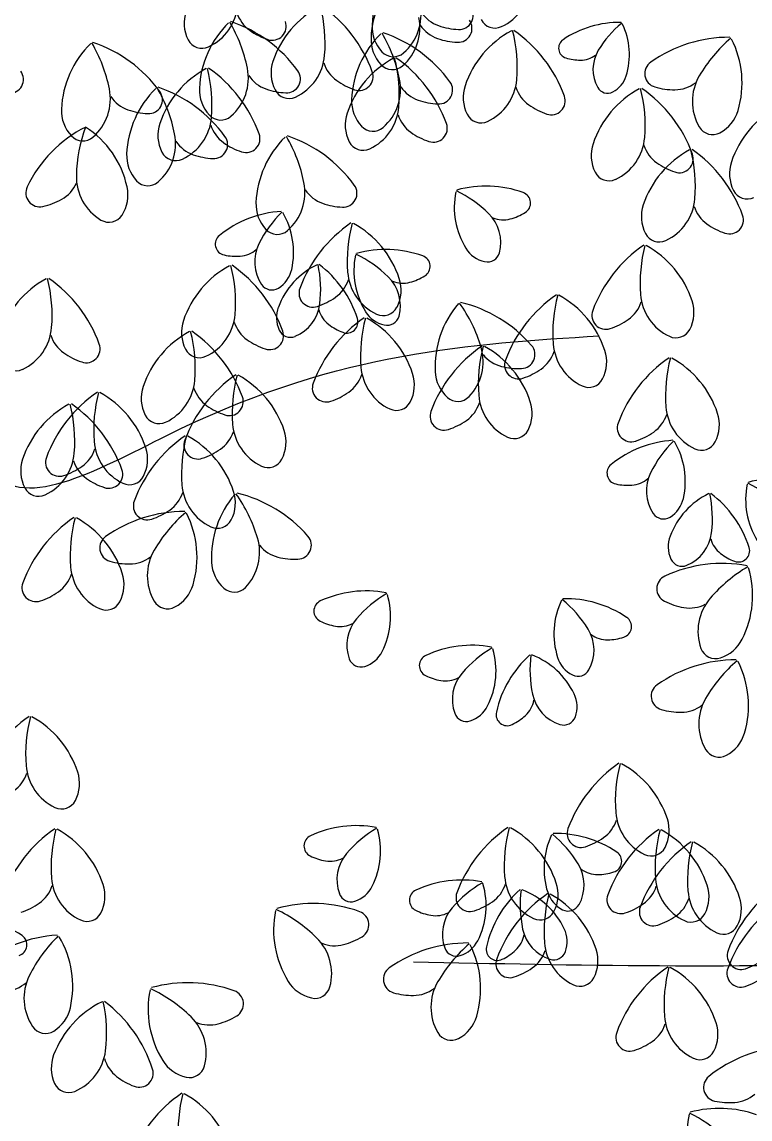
# Model space of a CAD drawing. Header units: millimetres. Extents: x 87938 to 265635, y 330093 to 434310.
# Drawn here: x 135835 to 136459, y 386472 to 387412 of the extents above; entities that cross this region are included whole.
import ezdxf

# ---------------------------------------------------------------- set-up
doc = ezdxf.new("R2010")
doc.units = ezdxf.units.MM

# ---------------------------------------------------------------- blocks, each defined once
blk = doc.blocks.new('A$C375B4AEE')
for centre, radius, start, end in [((7747.55, 5882.33), 83.66, 134.42454, 177.57232), ((7746.67, 5871.32), 83.66, 134.4245, 177.57227), ((7756.57, 5923.75), 43.37, 294.90199, 355.28059), ((7534.82, 5887.53), 31.77, 161.49233, 206.90784), ((7505.72, 5906.43), 43.37, 294.90201, 355.28059), ((7576.41, 5905.33), 29.57, 197.70351, 234.54308), ((7658.45, 5828.04), 83.66, 118.34458, 161.49233), ((7496.97, 5870.28), 126.82, 355.28049, 14.4133), ((7553.98, 5805.77), 117.21, 19.92497, 55.2007), ((7662.51, 5894.63), 43.37, 310.98192, 11.36044), ((7730.73, 5913.15), 29.57, 213.78339, 250.62307), ((7738.51, 5893.89), 11.93, 267.07549, 36.0051), ((7599.75, 5828.06), 83.66, 134.42454, 177.57232), ((7432.89, 5823.92), 126.82, 11.36042, 30.49322), ((7505.54, 5777.73), 117.21, 36.00493, 71.28068), ((7578.54, 5884.67), 11.93, 250.99547, 19.92527), ((7695.71, 5884.52), 31.77, 177.57225, 222.98777), ((7661.63, 5883.62), 43.37, 310.98194, 11.36054), ((7729.85, 5902.14), 29.57, 213.78352, 250.62302), ((7740.46, 5940.79), 58.87, 250.6231, 267.51029), ((7737.63, 5882.88), 11.93, 267.07531, 36.0051), ((7769.22, 5896.5), 13.32, 206.90802, 294.90201), ((7875.62, 5802.53), 85.47, 88.9788, 124.25452), ((7936.85, 5816.34), 92.47, 129.76623, 148.89903), ((7823.35, 5860.28), 61, 342.68714, 25.8349), ((7593.41, 5929.2), 58.87, 234.54309, 251.43035), ((7730.07, 5818.48), 83.66, 134.42454, 177.57232), ((7563.21, 5814.35), 126.82, 11.36042, 30.49322), ((7635.85, 5768.15), 117.21, 36.00493, 71.28068), ((7822.95, 5807.18), 83.66, 118.34458, 161.49233), ((7661.47, 5849.42), 126.82, 355.28049, 14.4133), ((7718.48, 5784.91), 117.21, 19.92496, 55.20071), ((7481.62, 5810.21), 83.66, 134.42454, 177.57232), ((7314.76, 5806.07), 126.82, 11.36043, 30.49322), ((7387.41, 5759.88), 117.21, 36.00493, 71.28068), ((7518.37, 5879.18), 13.32, 206.908, 294.90209), ((7694.83, 5873.52), 31.77, 177.5724, 222.98775), ((7739.58, 5929.78), 58.87, 250.6231, 267.51029), ((7832.41, 5865.98), 8.7, 124.25454, 253.18403), ((7970.02, 5758.08), 117.21, 89.87295, 125.14869), ((8053.69, 5778.34), 126.82, 130.66042, 149.79318), ((7897.12, 5836.15), 83.66, 343.58133, 26.72907), ((7580.14, 5863.41), 43.37, 294.90201, 355.28059), ((7721.98, 5783.68), 83.66, 118.34458, 161.49233), ((7682.21, 5871.94), 13.32, 222.9877, 310.982), ((7560.5, 5825.92), 126.82, 355.28049, 14.4133), ((7617.51, 5761.41), 117.21, 19.92496, 55.20071), ((7842.62, 5898.66), 42.93, 252.74913, 269.63633), ((7842.48, 5877.29), 21.56, 269.63645, 306.476), ((7884.75, 5847.77), 31.62, 148.89905, 209.27747), ((7561.59, 5774.81), 83.66, 118.34458, 161.49233), ((7400.11, 5817.05), 126.82, 355.28049, 14.41331), ((7457.12, 5752.54), 117.21, 19.92497, 55.2007), ((7514.71, 5840.36), 43.37, 310.98192, 11.36044), ((7609.24, 5844.51), 31.77, 161.49233, 206.90783), ((7650.83, 5862.31), 29.57, 197.70351, 234.54308), ((7681.33, 5860.94), 13.32, 222.98789, 310.98187), ((7909.41, 5844.17), 11.93, 125.14876, 254.07811), ((7353.54, 5839.13), 11.93, 267.07529, 36.0051), ((7582.94, 5858.88), 29.57, 213.78339, 250.62307), ((7590.71, 5839.62), 11.93, 267.07549, 36.0051), ((7667.83, 5886.18), 58.87, 234.54309, 251.43035), ((7652.96, 5841.65), 11.93, 250.99547, 19.92527), ((7645.03, 5830.78), 43.37, 310.98192, 11.36044), ((7744.64, 5842.55), 43.37, 294.90199, 355.28059), ((7859.48, 5849.02), 23.17, 297.27174, 342.68716), ((7981.57, 5820.32), 43.37, 149.79323, 210.17164), ((7396.58, 5822.51), 43.37, 310.98196, 11.36043), ((7537.45, 5771.76), 83.66, 134.42454, 177.57232), ((7472.58, 5821.77), 11.93, 267.07549, 36.0051), ((7370.59, 5767.63), 126.82, 11.36042, 30.49322), ((7443.23, 5721.43), 117.21, 36.00493, 71.28068), ((7547.91, 5830.26), 31.77, 177.57225, 222.98777), ((7592.66, 5886.53), 58.87, 250.6231, 267.51029), ((7592.79, 5836.16), 13.32, 206.90798, 294.90209), ((7713.25, 5849.31), 29.57, 213.78339, 250.62307), ((7721.03, 5830.04), 11.93, 267.07549, 36.0051), ((7773.74, 5823.65), 31.77, 161.49231, 206.90783), ((7815.33, 5841.45), 29.57, 197.70353, 234.54308), ((7932.52, 5757.53), 83.66, 118.34458, 161.49233), ((7865.64, 5837.06), 9.72, 209.27743, 297.27181), ((7771.04, 5799.77), 126.82, 355.28049, 14.4133), ((7828.05, 5735.26), 117.21, 19.92496, 55.20071), ((7922.71, 5889.19), 58.87, 253.64335, 270.53053), ((7922.99, 5859.89), 29.57, 270.5305, 307.3702), ((7464.81, 5841.03), 29.57, 213.78339, 250.62307), ((7678.23, 5820.68), 31.77, 177.57225, 222.98777), ((7722.97, 5876.95), 58.87, 250.6231, 267.51029), ((7817.46, 5820.79), 11.93, 250.99557, 19.92527), ((7429.78, 5812.41), 31.77, 177.57225, 222.98777), ((7474.53, 5868.67), 58.87, 250.6231, 267.51029), ((7672.77, 5800.15), 31.77, 161.49233, 206.90783), ((7643.67, 5819.05), 43.37, 294.90201, 355.28059), ((7832.32, 5865.32), 58.87, 234.54309, 251.43035), ((7946.89, 5821.49), 31.77, 298.16595, 343.5814), ((8050.97, 5741.96), 83.66, 118.34458, 161.49233), ((7512.38, 5791.28), 31.77, 161.49233, 206.90784), ((7483.28, 5810.18), 43.37, 294.902, 355.28059), ((7534.41, 5817.68), 13.32, 222.9877, 310.982), ((7714.36, 5817.95), 29.57, 197.70353, 234.54308), ((7716.49, 5797.29), 11.93, 250.99557, 19.92527), ((7757.29, 5815.3), 13.32, 206.90802, 294.90201), ((7468.05, 5700.03), 109.93, 116.63677, 154.62195), ((7537.58, 5753.97), 126.82, 159.54463, 178.6774), ((7374.72, 5729.89), 81.35, 12.15552, 57.22293), ((7452.4, 5784.06), 43.37, 310.98192, 11.36044), ((7553.97, 5809.08), 29.57, 197.70351, 234.54308), ((7556.1, 5788.42), 11.93, 250.99547, 19.92527), ((7664.73, 5808.1), 13.32, 222.9877, 310.982), ((7731.35, 5841.82), 58.87, 234.54309, 251.43035), ((7955.6, 5805.22), 13.32, 210.17175, 298.16588), ((7416.28, 5799.83), 13.32, 222.9877, 310.98187), ((7520.63, 5802.58), 29.57, 213.78339, 250.62307), ((7528.4, 5783.32), 11.93, 267.07549, 36.0051), ((7570.97, 5832.95), 58.87, 234.54309, 251.43035), ((7648.19, 5730.09), 83.66, 134.42454, 177.57232), ((7481.33, 5725.95), 126.82, 11.36042, 30.49322), ((7553.97, 5679.75), 117.21, 36.00493, 71.28068), ((7656.32, 5791.8), 13.32, 206.90798, 294.90209), ((7883.31, 5774), 31.77, 161.49231, 206.90783), ((7854.21, 5792.9), 43.37, 294.90199, 355.28059), ((7924.9, 5791.8), 29.57, 197.70353, 234.54308), ((7485.6, 5773.96), 31.77, 177.57225, 222.98777), ((7495.93, 5782.93), 13.32, 206.908, 294.90205), ((7530.35, 5830.23), 58.87, 250.6231, 267.51029), ((7975.51, 5705.12), 83.66, 118.34458, 161.49233), ((7927.03, 5771.14), 11.93, 250.99557, 19.92527), ((7814.04, 5747.36), 126.82, 355.28049, 14.4133), ((7871.04, 5682.85), 117.21, 19.92496, 55.20071), ((7941.9, 5815.67), 58.87, 234.54309, 251.43035), ((8001.77, 5758.43), 31.77, 161.49231, 206.90783), ((7454.15, 5755.89), 43.37, 178.67729, 239.05587), ((7866.86, 5765.65), 13.32, 206.90802, 294.90201), ((7379.45, 5741.92), 11.93, 154.0327, 282.96243), ((7383.74, 5762.24), 29.57, 299.41471, 336.25444), ((7423.22, 5740.16), 31.77, 327.05, 12.4654), ((7472.11, 5761.38), 13.32, 222.9877, 310.982), ((7563.14, 5742.39), 43.37, 310.98192, 11.36044), ((7631.37, 5760.91), 29.57, 213.78339, 250.62307), ((7639.14, 5741.65), 11.93, 267.07549, 36.0051), ((7761.52, 5654), 93.77, 70.15067, 105.42638), ((7369.35, 5787.77), 58.87, 282.52755, 299.41474), ((7801.29, 5729.63), 66.93, 168.57024, 211.71799), ((7692.68, 5651.97), 101.45, 45.50617, 64.63895), ((7790.12, 5733.23), 9.54, 301.22118, 70.15083), ((7897.2, 5740.5), 43.37, 294.90199, 355.28059), ((7985.32, 5750.08), 13.32, 206.90802, 294.90201), ((7592.16, 5632.55), 93.77, 93.63959, 128.91535), ((7596.34, 5732.29), 31.77, 177.57225, 222.98777), ((7657.88, 5653.11), 101.45, 134.42703, 153.55984), ((7641.09, 5788.55), 58.87, 250.6231, 267.51029), ((7926.31, 5721.59), 31.77, 161.49231, 206.90783), ((7967.89, 5739.4), 29.57, 197.70353, 234.54308), ((7438.71, 5730.13), 13.32, 239.05571, 327.04989), ((7529.86, 5691.04), 66.93, 347.34795, 30.49576), ((7712.1, 5619.47), 117.21, 124.40991, 159.68568), ((7769.54, 5683.59), 126.82, 165.1974, 184.33018), ((7739.46, 5699.59), 34.69, 345.12767, 45.50619), ((7776.32, 5742.49), 23.65, 247.9292, 284.76879), ((7770.34, 5765.16), 47.1, 284.76876, 301.65598), ((7970.02, 5718.74), 11.93, 250.99557, 19.92527), ((7582.85, 5719.71), 13.32, 222.9877, 310.982), ((7607.78, 5642.45), 83.66, 18.11828, 61.26609), ((7909.85, 5713.25), 13.32, 206.90802, 294.90201), ((7984.89, 5763.26), 58.87, 234.54309, 251.43035), ((7539.25, 5698.08), 9.54, 128.91528, 257.8448), ((7598.11, 5682.84), 34.69, 153.5598, 213.93834), ((7962.83, 5600.44), 117.21, 124.40991, 159.68568), ((7547.5, 5734.72), 47.1, 257.40999, 274.29716), ((7549.26, 5711.34), 23.65, 274.29717, 311.13694), ((7715.36, 5675.36), 66.93, 168.57024, 211.71799), ((7606.74, 5597.69), 101.45, 45.50617, 64.63895), ((7675.58, 5599.72), 93.77, 70.15067, 105.42638), ((7704.18, 5678.95), 9.54, 301.22118, 70.15083), ((7765.98, 5707.81), 25.42, 211.71799, 257.13342), ((7762.69, 5693.42), 10.66, 257.13363, 345.12756), ((8020.27, 5664.56), 126.82, 165.19739, 184.33018), ((7858.51, 5623.42), 83.66, 18.11828, 61.26609), ((7581.76, 5605.92), 83.66, 118.34456, 161.49232), ((7420.29, 5648.16), 126.82, 355.28049, 14.41327), ((7477.29, 5583.65), 117.21, 19.92497, 55.2007), ((7646.33, 5620.34), 66.93, 116.13139, 159.27917), ((7518.55, 5659.1), 101.45, 353.06726, 12.20006), ((7562.13, 5605.77), 93.77, 17.71175, 52.98748), ((7570.36, 5681.94), 25.42, 301.93259, 347.34791), ((7686.33, 5677.29), 43.37, 184.33018, 244.70865), ((7653.53, 5645.31), 34.69, 345.12767, 45.50619), ((7684.41, 5710.88), 47.1, 284.76876, 301.65598), ((7424.72, 5594.72), 83.66, 118.34456, 161.49233), ((7263.24, 5636.96), 126.82, 355.28049, 14.41327), ((7320.25, 5572.45), 117.21, 19.92496, 55.20071), ((7578.17, 5669.42), 10.66, 213.93814, 301.93243), ((7613.36, 5656.02), 11.93, 159.68544, 288.61526), ((7615.64, 5676.67), 29.57, 305.06741, 341.90733), ((7690.39, 5688.21), 23.65, 247.9292, 284.76879), ((7657.1, 5658.59), 31.77, 332.70281, 18.11841), ((7598.8, 5700.65), 58.87, 288.1803, 305.06755), ((7888.12, 5557.93), 117.21, 124.40991, 159.68568), ((7945.56, 5622.05), 126.82, 165.19739, 184.33018), ((7783.8, 5580.91), 83.66, 18.11828, 61.26609), ((7937.06, 5658.26), 43.37, 184.33018, 244.70863), ((7607.5, 5635.03), 25.42, 159.27912, 204.69446), ((7584.82, 5651.04), 34.69, 292.6888, 353.06731), ((7641.29, 5647.98), 23.65, 195.49025, 232.32989), ((7673.49, 5650.12), 13.32, 244.70849, 332.70271), ((7801.55, 5592.72), 83.66, 139.51579, 182.66358), ((7635.72, 5573.79), 126.82, 16.45169, 35.58449), ((7712.17, 5534.22), 117.21, 41.09617, 76.37194), ((7864.09, 5636.99), 11.93, 159.68548, 288.61535), ((7866.36, 5657.64), 29.57, 305.06741, 341.90735), ((7907.83, 5639.56), 31.77, 332.70281, 18.11841), ((7532.56, 5622.39), 31.77, 161.49231, 206.90783), ((7503.46, 5641.3), 43.37, 294.90204, 355.28048), ((7723.48, 5538.19), 117.21, 124.40991, 159.68568), ((7642.36, 5631.39), 9.54, 248.78208, 17.71163), ((7780.92, 5602.31), 126.82, 165.1974, 184.33018), ((7680.05, 5653.53), 25.42, 211.71799, 257.13342), ((7619.16, 5561.17), 83.66, 18.11828, 61.26609), ((7676.76, 5639.14), 10.66, 257.13363, 345.12756), ((7849.53, 5681.62), 58.87, 288.18028, 305.06753), ((7346.41, 5630.09), 43.37, 294.90199, 355.28048), ((7547.28, 5549.42), 83.66, 118.34456, 161.49232), ((7385.81, 5591.66), 126.82, 355.28049, 14.41327), ((7442.81, 5527.15), 117.21, 19.92497, 55.2007), ((7574.14, 5640.19), 29.57, 197.70338, 234.5431), ((7576.28, 5619.53), 11.93, 250.99544, 19.92498), ((7594.09, 5628.86), 10.66, 204.69443, 292.6889), ((7655.62, 5666.53), 47.1, 232.32996, 249.21717), ((7924.22, 5631.1), 13.32, 244.70857, 332.70275), ((7417.1, 5628.99), 29.57, 197.70338, 234.54317), ((7591.14, 5664.06), 58.87, 234.54314, 251.43035), ((7862.35, 5615.75), 43.37, 184.33018, 244.70863), ((7434.1, 5652.86), 58.87, 234.54314, 251.43035), ((7419.23, 5608.33), 11.93, 250.99544, 19.92491), ((7516.11, 5614.04), 13.32, 206.90764, 294.90217), ((7824.29, 5514.01), 117.21, 124.40991, 159.68568), ((7715.75, 5597.43), 43.37, 316.07322, 16.45167), ((7881.73, 5578.13), 126.82, 165.19739, 184.33018), ((7782.06, 5621.93), 29.57, 218.8746, 255.71433), ((7719.97, 5536.98), 83.66, 18.11828, 61.26609), ((7791.52, 5603.43), 11.93, 272.16648, 41.09622), ((7791.65, 5615.13), 29.57, 305.06741, 341.90735), ((7833.12, 5597.05), 31.77, 332.70281, 18.11841), ((7359.06, 5602.84), 13.32, 206.90771, 294.90201), ((7789.38, 5594.49), 11.93, 159.68548, 288.61535), ((7984.61, 5504.05), 117.21, 124.40991, 159.68568), ((8042.06, 5568.17), 126.82, 165.19739, 184.33018), ((7880.3, 5527.02), 83.66, 18.11828, 61.26609), ((7613.57, 5489.28), 117.21, 124.40991, 159.68568), ((7671.02, 5553.4), 126.82, 165.1974, 184.33018), ((7509.26, 5512.26), 83.66, 18.11828, 61.26609), ((7627.02, 5595.39), 29.57, 305.06741, 341.90733), ((7697.71, 5596.01), 43.37, 184.33018, 244.70865), ((7668.48, 5577.31), 31.77, 332.70281, 18.11841), ((7749.72, 5590.31), 31.77, 182.6635, 228.07899), ((7789.3, 5650.32), 58.87, 255.71437, 272.60151), ((7774.82, 5639.12), 58.87, 288.18028, 305.06753), ((7498.08, 5565.89), 31.77, 161.49231, 206.90783), ((7468.98, 5584.79), 43.37, 294.90204, 355.28048), ((7624.74, 5574.75), 11.93, 159.68544, 288.61526), ((7849.51, 5588.59), 13.32, 244.70857, 332.70275), ((7495.02, 5474.52), 117.21, 124.40991, 159.68568), ((7552.46, 5538.64), 126.82, 165.1974, 184.33018), ((7390.7, 5497.5), 83.66, 18.11828, 61.2661), ((7539.66, 5583.69), 29.57, 197.70338, 234.5431), ((7541.8, 5563.03), 11.93, 250.99544, 19.92498), ((7610.18, 5619.38), 58.87, 288.1803, 305.06755), ((7737.39, 5576.58), 13.32, 228.07885, 316.07338), ((7798.52, 5571.82), 43.37, 184.33018, 244.70863), ((7444.12, 5487.16), 83.66, 118.34457, 161.49235), ((7282.64, 5529.4), 126.82, 355.28049, 14.41327), ((7339.65, 5464.89), 117.21, 19.92498, 55.20072), ((7556.66, 5607.56), 58.87, 234.54314, 251.43035), ((7684.87, 5568.85), 13.32, 244.70849, 332.70275), ((7727.83, 5571.2), 29.57, 305.06741, 341.90735), ((7769.29, 5553.12), 31.77, 332.70281, 18.11841), ((7958.84, 5561.86), 43.37, 184.33018, 244.70863), ((7481.63, 5557.54), 13.32, 206.90764, 294.90217), ((7725.55, 5550.56), 11.93, 159.68548, 288.61535), ((7710.99, 5595.19), 58.87, 288.18028, 305.06753), ((7888.15, 5561.24), 29.57, 305.06741, 341.90735), ((7929.61, 5543.16), 31.77, 332.70281, 18.11841), ((7517.11, 5546.48), 29.57, 305.06741, 341.90733), ((7587.8, 5547.1), 43.37, 184.33018, 244.70865), ((7558.57, 5528.4), 31.77, 332.7028, 18.11842), ((7785.68, 5544.66), 13.32, 244.70857, 332.70275), ((7885.88, 5540.6), 11.93, 159.68548, 288.61535), ((7469.25, 5532.34), 43.37, 184.33018, 244.70865), ((7570.23, 5437.17), 117.21, 124.40991, 159.68568), ((7627.67, 5501.29), 126.82, 165.1974, 184.33018), ((7514.84, 5525.84), 11.93, 159.68544, 288.61526), ((7465.91, 5460.15), 83.66, 18.11828, 61.2661), ((7927.56, 5436.34), 93.77, 93.63959, 128.91534), ((7871.31, 5585.23), 58.87, 288.18028, 305.06753), ((7993.28, 5456.91), 101.45, 134.42708, 153.55987), ((7865.25, 5494.83), 66.93, 347.34796, 30.49576), ((7946.01, 5534.7), 13.32, 244.70857, 332.70275), ((7365.81, 5522.54), 43.37, 294.90201, 355.28048), ((7398.55, 5531.72), 29.57, 305.06743, 341.90734), ((7440.02, 5513.64), 31.77, 332.7028, 18.11842), ((7500.27, 5570.47), 58.87, 288.1803, 305.06755), ((7394.91, 5503.63), 31.77, 161.49238, 206.90776), ((7396.28, 5511.08), 11.93, 159.68544, 288.61526), ((7436.5, 5521.43), 29.57, 197.70338, 234.54312), ((7574.97, 5519.94), 13.32, 244.70849, 332.70271), ((7874.64, 5501.88), 9.54, 128.91516, 257.84503), ((7381.72, 5555.71), 58.87, 288.1803, 305.06754), ((7438.63, 5500.77), 11.93, 250.99544, 19.92491), ((7933.5, 5486.63), 34.69, 153.55995, 213.93834), ((7453.5, 5545.3), 58.87, 234.54314, 251.43034), ((7456.41, 5505.18), 13.32, 244.70849, 332.70271), ((7544.46, 5494.99), 43.37, 184.33018, 244.70865), ((7882.9, 5538.52), 47.1, 257.40997, 274.29721), ((7884.66, 5515.14), 23.65, 274.29717, 311.137), ((8050.76, 5479.15), 66.93, 168.57017, 211.71799), ((7942.14, 5401.49), 101.45, 45.50612, 64.63893), ((8010.98, 5403.52), 93.77, 70.15063, 105.42638), ((7378.46, 5495.28), 13.32, 206.90787, 294.90194), ((7473.76, 5494.37), 29.57, 305.06743, 341.90734), ((7610.11, 5429.3), 83.66, 139.51579, 182.66358), ((7515.23, 5476.29), 31.77, 332.7028, 18.11842), ((7444.28, 5410.37), 126.82, 16.4517, 35.58446), ((7520.74, 5370.8), 117.21, 41.09621, 76.37193), ((7981.73, 5424.14), 66.93, 116.13133, 159.2791), ((7853.95, 5462.89), 101.45, 353.06731, 12.20006), ((7897.52, 5409.57), 93.77, 17.71176, 52.9875), ((7471.49, 5473.73), 11.93, 159.68544, 288.61526), ((7905.76, 5485.74), 25.42, 301.93259, 347.34791), ((7474.88, 5367.1), 117.21, 124.40991, 159.68568), ((7532.33, 5431.22), 126.82, 165.19739, 184.33018), ((7370.57, 5390.08), 83.66, 18.11828, 61.2661), ((7503.36, 5351.71), 117.21, 89.87296, 125.14868), ((7456.93, 5518.36), 58.87, 288.18029, 305.06755), ((7587.03, 5371.96), 126.82, 130.66038, 149.79321), ((7430.46, 5429.78), 83.66, 343.58128, 26.72913), ((7913.56, 5473.21), 10.66, 213.93862, 301.93261), ((7531.62, 5467.83), 13.32, 244.70849, 332.70271), ((7442.75, 5437.8), 11.93, 125.1488, 254.07836), ((7524.32, 5434), 43.37, 316.07316, 16.45177), ((7600.08, 5440.01), 11.93, 272.16658, 41.09629), ((7942.9, 5438.83), 25.42, 159.27908, 204.6945), ((7920.22, 5454.84), 34.69, 292.68887, 353.06732), ((7976.69, 5451.77), 23.65, 195.49006, 232.32997), ((7514.91, 5413.95), 43.37, 149.79322, 210.17162), ((7590.63, 5458.51), 29.57, 218.87475, 255.71437), ((7977.76, 5435.19), 9.54, 248.78225, 17.71163), ((7456.06, 5482.82), 58.87, 253.64334, 270.53054), ((7456.33, 5453.52), 29.57, 270.53054, 307.37015), ((7558.28, 5426.89), 31.77, 182.66365, 228.07889), ((7597.86, 5486.9), 58.87, 255.71433, 272.60155), ((7929.49, 5432.66), 10.66, 204.69483, 292.6889), ((7991.02, 5470.33), 47.1, 232.32992, 249.21715), ((7378.42, 5424.3), 29.57, 305.06742, 341.90734), ((7449.11, 5424.92), 43.37, 184.33018, 244.70865), ((7419.88, 5406.22), 31.77, 332.7028, 18.11842), ((7963.88, 5307.2), 117.21, 79.54266, 114.81839), ((8049.82, 5312.12), 126.82, 120.33009, 139.46286), ((7906.15, 5397.08), 83.66, 333.251, 16.39875), ((7376.15, 5403.65), 11.93, 159.68544, 288.61527), ((7480.23, 5415.11), 31.77, 298.16592, 343.58138), ((7919.68, 5402.77), 11.93, 114.81859, 243.7477), ((7361.59, 5448.28), 58.87, 288.18029, 305.06755), ((7545.96, 5413.16), 13.32, 228.07898, 316.07332), ((7659.03, 5307.15), 93.77, 79.54263, 114.81837), ((7727.79, 5311.09), 101.45, 120.33006, 139.46287), ((7612.86, 5379.05), 66.93, 333.25103, 16.39882), ((7436.28, 5397.76), 13.32, 244.70849, 332.70271), ((7488.94, 5398.85), 13.32, 210.17138, 298.16605), ((7623.68, 5383.6), 9.54, 114.81854, 243.74813), ((7886.62, 5364.11), 66.93, 154.47331, 197.62105), ((7762.35, 5315.24), 101.45, 31.40914, 50.54196), ((7829.61, 5300.45), 93.77, 56.05367, 91.32941), ((7940.85, 5444.67), 58.87, 243.313, 260.20026), ((7935.86, 5415.79), 29.57, 260.2003, 297.03997), ((7986.4, 5366.36), 43.37, 139.46294, 199.84128), ((7876.65, 5370.32), 9.54, 287.12423, 56.05382), ((7640.61, 5417.12), 47.1, 243.313, 260.20024), ((7636.62, 5394.02), 23.65, 260.2002, 297.03999), ((7677.05, 5354.48), 34.69, 139.46287, 199.84132), ((7819.33, 5350.03), 34.69, 331.03061, 31.40925), ((7865.53, 5382.66), 23.65, 233.83212, 270.67181), ((7865.25, 5406.1), 47.1, 270.67182, 287.55903), ((7952.49, 5373.73), 31.77, 287.83558, 333.25108), ((7749.35, 5260.52), 93.77, 79.54264, 114.81839), ((7818.1, 5264.46), 101.45, 120.33007, 139.46288), ((7703.17, 5332.42), 66.93, 333.25103, 16.39883), ((7958.14, 5356.17), 13.32, 199.84152, 287.83573), ((7654.45, 5346.32), 10.66, 199.84169, 287.83572), ((7649.92, 5360.37), 25.42, 287.8356, 333.25095), ((7713.99, 5336.97), 9.54, 114.81854, 243.74813), ((7861.85, 5276.37), 93.77, 131.98151, 167.25725), ((7900.65, 5333.27), 101.45, 172.76891, 191.90173), ((7776.7, 5283.6), 66.93, 25.68991, 68.83766), ((7847.05, 5351.55), 25.42, 197.62094, 243.03648), ((7975.53, 5224.62), 117.21, 89.87295, 125.14869), ((8059.2, 5244.88), 126.82, 130.66038, 149.79322), ((7902.62, 5302.69), 83.66, 343.58128, 26.72912), ((7840.36, 5338.39), 10.66, 243.03669, 331.03103), ((7730.92, 5370.49), 47.1, 243.313, 260.20024), ((7726.93, 5347.39), 23.65, 260.20015, 297.03995), ((7767.37, 5307.85), 34.69, 139.46285, 199.84132), ((7835.32, 5319.51), 34.69, 191.90168, 252.2802), ((7814.11, 5301.59), 25.42, 340.27443, 25.6898), ((7914.92, 5310.71), 11.93, 125.14876, 254.07822), ((7740.24, 5313.74), 25.42, 287.83564, 333.25095), ((7779.33, 5311.56), 23.65, 312.63914, 349.47869), ((7928.49, 5326.43), 29.57, 270.5305, 307.3701), ((7987.08, 5286.86), 43.37, 149.79323, 210.17164), ((7436.75, 5196.71), 117.21, 124.40991, 159.68568), ((7494.19, 5260.83), 126.82, 165.1974, 184.33018), ((7332.43, 5219.68), 83.66, 18.11828, 61.2661), ((7744.76, 5299.69), 10.66, 199.84165, 287.83562), ((7779.7, 5294.95), 9.54, 167.2572, 296.18707), ((7763.45, 5328.81), 47.1, 295.75193, 312.63905), ((7828.01, 5296.61), 10.66, 252.28018, 340.2741), ((7928.22, 5355.73), 58.87, 253.64335, 270.53052), ((7952.4, 5288.03), 31.77, 298.16595, 343.5814), ((7961.11, 5271.76), 13.32, 210.17145, 298.16605), ((7410.98, 5254.53), 43.37, 184.33018, 244.70865), ((7941.62, 5156.47), 117.21, 124.40991, 159.68568), ((7999.06, 5220.59), 126.82, 165.19739, 184.33018), ((7837.3, 5179.44), 83.66, 18.11828, 61.26609), ((7340.28, 5253.9), 29.57, 305.06742, 341.90734), ((7381.75, 5235.82), 31.77, 332.7028, 18.11842), ((7398.14, 5227.36), 13.32, 244.70851, 332.70271), ((7915.85, 5214.29), 43.37, 184.33018, 244.70863), ((7650.57, 5105.98), 93.77, 79.54263, 114.81837), ((7845.15, 5213.66), 29.57, 305.06741, 341.90735), ((7886.62, 5195.58), 31.77, 332.70281, 18.11841), ((7458.53, 5100.31), 117.21, 124.40991, 159.68568), ((7515.97, 5164.43), 126.82, 165.19739, 184.33018), ((7354.22, 5123.29), 83.66, 18.11828, 61.26609), ((7615.21, 5182.43), 9.54, 114.81854, 243.74813), ((7719.32, 5109.92), 101.45, 120.33006, 139.46287), ((7604.39, 5177.88), 66.93, 333.25103, 16.39882), ((7846.52, 5101.56), 117.21, 124.40989, 159.68567), ((7903.96, 5165.67), 126.82, 165.19739, 184.33018), ((7742.2, 5124.53), 83.66, 18.11828, 61.26612), ((7878.15, 5162.94), 66.93, 154.47331, 197.62105), ((7753.88, 5114.07), 101.45, 31.40914, 50.54196), ((7821.15, 5099.28), 93.77, 56.05367, 91.32941), ((7842.88, 5193.02), 11.93, 159.68548, 288.61535), ((7828.32, 5237.65), 58.87, 288.18028, 305.06753), ((7975.71, 5099.73), 117.21, 124.40991, 159.68568), ((8033.15, 5163.85), 126.82, 165.19739, 184.33018), ((7871.39, 5122.71), 83.66, 18.11828, 61.26609), ((8003.48, 5089.28), 117.21, 124.40989, 159.68567), ((7903.01, 5187.12), 13.32, 244.70857, 332.70275), ((8060.92, 5153.4), 126.82, 165.1974, 184.33018), ((7899.17, 5112.26), 83.66, 18.11828, 61.26612), ((7632.14, 5215.95), 47.1, 243.313, 260.20024), ((7628.15, 5192.85), 23.65, 260.2002, 297.03999), ((7668.59, 5153.31), 34.69, 139.46287, 199.84132), ((7868.18, 5169.15), 9.54, 287.12423, 56.05382), ((7810.86, 5148.86), 34.69, 331.03061, 31.40925), ((7857.06, 5181.49), 23.65, 233.83212, 270.67181), ((7432.76, 5158.13), 43.37, 184.33018, 244.70865), ((7740.88, 5059.35), 93.77, 79.54264, 114.81839), ((7820.75, 5159.37), 43.37, 184.33017, 244.70868), ((7856.78, 5204.93), 47.1, 270.67182, 287.55903), ((7949.94, 5157.55), 43.37, 184.33018, 244.70863), ((7362.07, 5157.51), 29.57, 305.06743, 341.90734), ((7403.53, 5139.43), 31.77, 332.7028, 18.11842), ((7641.46, 5159.2), 25.42, 287.8356, 333.25095), ((7705.52, 5135.8), 9.54, 114.81854, 243.74813), ((7809.63, 5063.29), 101.45, 120.33007, 139.46288), ((7694.7, 5131.25), 66.93, 333.25103, 16.39883), ((7853.38, 5075.2), 93.77, 131.98151, 167.25725), ((7750.05, 5158.75), 29.57, 305.06747, 341.90732), ((7892.18, 5132.1), 101.45, 172.76891, 191.90173), ((7768.24, 5082.43), 66.93, 25.68991, 68.83766), ((7838.58, 5150.37), 25.42, 197.62094, 243.03648), ((7791.52, 5140.67), 31.77, 332.70281, 18.11841), ((7879.25, 5156.93), 29.57, 305.06741, 341.90735), ((7977.71, 5147.1), 43.37, 184.33017, 244.70868), ((7920.71, 5138.85), 31.77, 332.70281, 18.11841), ((8078.69, 5051.94), 117.21, 124.40991, 159.68568), ((7345.23, 5181.49), 58.87, 288.1803, 305.06754), ((7645.98, 5145.15), 10.66, 199.84169, 287.83572), ((7747.78, 5138.11), 11.93, 159.68548, 288.61516), ((7733.22, 5182.74), 58.87, 288.18028, 305.06753), ((7880.61, 5044.82), 117.21, 124.40989, 159.68567), ((7938.06, 5108.94), 126.82, 165.19739, 184.33018), ((7776.3, 5067.8), 83.66, 18.11828, 61.26612), ((7876.97, 5136.28), 11.93, 159.68548, 288.61535), ((7907.02, 5146.48), 29.57, 305.06747, 341.90732), ((8078.45, 5036.77), 117.21, 124.40991, 159.68568), ((7948.48, 5128.4), 31.77, 332.70281, 18.11841), ((7419.93, 5130.97), 13.32, 244.70851, 332.70272), ((7663.32, 5110.32), 83.66, 168.5702, 211.71798), ((7527.55, 5013.24), 126.82, 45.50612, 64.63895), ((7613.59, 5015.78), 117.21, 70.15063, 105.42637), ((7649.34, 5114.81), 11.93, 301.22092, 70.15068), ((7722.45, 5169.32), 47.1, 243.313, 260.20024), ((7718.46, 5146.22), 23.65, 260.20015, 297.03995), ((7758.9, 5106.68), 34.69, 139.46285, 199.84132), ((7807.91, 5132.21), 13.32, 244.70857, 332.70275), ((7831.89, 5137.22), 10.66, 243.03669, 331.03103), ((7862.41, 5180.91), 58.87, 288.18028, 305.06753), ((7904.74, 5125.84), 11.93, 159.68548, 288.61516), ((7937.11, 5130.39), 13.32, 244.70857, 332.70275), ((7311.94, 5027.77), 93.77, 56.05367, 91.3294), ((7890.18, 5170.47), 58.87, 288.18028, 305.06753), ((7401.9, 4988.96), 117.21, 93.63961, 128.91534), ((7358.98, 5097.65), 9.54, 287.12412, 56.05384), ((7484.06, 5014.67), 126.82, 134.42706, 153.55984), ((7770.86, 5110.39), 23.65, 312.63914, 349.47869), ((7826.85, 5118.33), 34.69, 191.90168, 252.2802), ((7805.64, 5100.42), 25.42, 340.27443, 25.6898), ((7964.88, 5119.94), 13.32, 244.70857, 332.70275), ((7324.02, 5062.07), 83.66, 347.34801, 30.49574), ((7586.03, 5072.76), 43.37, 345.12776, 45.50617), ((7632.1, 5126.39), 29.57, 247.92907, 284.76879), ((7624.63, 5154.72), 58.87, 284.76879, 301.65601), ((7746.21, 4982), 117.21, 89.87295, 125.14869), ((7829.88, 5002.25), 126.82, 130.66039, 149.79321), ((7731.77, 5112.57), 25.42, 287.83564, 333.25095), ((7673.3, 5060.07), 83.66, 343.58128, 26.72912), ((7771.23, 5093.78), 9.54, 167.2572, 296.18707), ((7854.84, 5102.64), 43.37, 184.33017, 244.70868), ((7736.29, 5098.52), 10.66, 199.84165, 287.83562), ((7754.98, 5127.64), 47.1, 295.75193, 312.63905), ((7784.15, 5102.02), 29.57, 305.06747, 341.90732), ((7819.54, 5095.44), 10.66, 252.28018, 340.2741), ((7825.61, 5083.94), 31.77, 332.70281, 18.11841), ((7979.96, 5088.49), 11.93, 159.68548, 288.61516), ((7685.6, 5068.09), 11.93, 125.14876, 254.07822), ((7781.88, 5081.37), 11.93, 159.68548, 288.61516), ((7767.31, 5126), 58.87, 288.18028, 305.06753), ((7983.35, 4981.86), 117.21, 124.40989, 159.68567), ((8040.79, 5045.98), 126.82, 165.1974, 184.33018), ((7879.03, 5004.84), 83.66, 18.11828, 61.26612), ((7979.71, 5073.33), 11.93, 159.68548, 288.61535), ((7965.39, 5133.12), 58.87, 288.18028, 305.06753), ((7409.33, 5051.82), 43.37, 153.55975, 213.93822), ((7842.01, 5075.48), 13.32, 244.70857, 332.70275), ((7965.15, 5117.96), 58.87, 288.18028, 305.06753), ((7348.28, 5087.46), 29.57, 274.29719, 311.13695), ((7555.9, 5042.47), 83.66, 168.5702, 211.71798), ((7420.13, 4945.39), 126.82, 45.50612, 64.63895), ((7506.18, 4947.93), 117.21, 70.15064, 105.42637), ((7541.93, 5046.96), 11.93, 301.22092, 70.15068), ((7619.18, 5083.04), 31.77, 211.718, 257.13348), ((7615.07, 5065.05), 13.32, 257.13352, 345.12771), ((7699.17, 5083.81), 29.57, 270.5305, 307.3701), ((7757.76, 5044.24), 43.37, 149.79323, 210.17164), ((7469.61, 4973.71), 83.66, 116.13134, 159.27912), ((7309.89, 5022.15), 126.82, 353.06731, 12.2001), ((7364.36, 4955.49), 117.21, 17.71178, 52.98752), ((7698.9, 5113.11), 58.87, 253.64335, 270.53052), ((7374.65, 5050.71), 31.77, 301.93249, 347.34799), ((7478.61, 5004.92), 43.37, 345.12776, 45.50616), ((7524.68, 5058.54), 29.57, 247.92907, 284.76879), ((7517.21, 5086.88), 58.87, 284.76879, 301.65601), ((7723.08, 5045.4), 31.77, 298.16595, 343.5814), ((7886.89, 5039.06), 29.57, 305.06747, 341.90732), ((7957.58, 5039.68), 43.37, 184.33017, 244.70868), ((7928.35, 5020.98), 31.77, 332.70281, 18.11841), ((7384.41, 5035.05), 13.32, 213.9383, 301.93257), ((7731.79, 5029.14), 13.32, 210.17145, 298.16605), ((7884.61, 5018.41), 11.93, 159.68548, 288.61516), ((7870.05, 5063.04), 58.87, 288.18028, 305.06753), ((7421.08, 4992.07), 31.77, 159.27916, 204.69469), ((7392.73, 5012.08), 43.37, 292.68879, 353.06731), ((7944.75, 5012.52), 13.32, 244.70857, 332.70275), ((8025.85, 4893.53), 117.21, 93.63961, 128.91535), ((7463.32, 5008.25), 29.57, 195.49013, 232.32998), ((7511.76, 5015.19), 31.77, 211.71799, 257.13346), ((7507.65, 4997.21), 13.32, 257.13352, 345.1277), ((7481.23, 5031.44), 58.87, 232.32996, 249.21715), ((7464.65, 4987.52), 11.93, 248.78223, 17.71199), ((7959.71, 4975.45), 11.93, 128.91544, 257.84499), ((7404.31, 4984.36), 13.32, 204.69453, 292.68882), ((7567.25, 4873.72), 117.21, 124.40991, 159.68568), ((7624.69, 4937.84), 126.82, 165.1974, 184.33018), ((7462.93, 4896.7), 83.66, 18.11828, 61.2661), ((7970.04, 5021.25), 58.87, 257.40999, 274.29721), ((7972.23, 4992.03), 29.57, 274.29717, 311.13696), ((7961.24, 4863.72), 93.77, 70.15063, 105.42638), ((8001.02, 4939.35), 66.93, 168.57017, 211.71799), ((7892.4, 4861.69), 101.45, 45.50612, 64.63893)]:
    blk.add_arc(centre, radius, start, end)
for points in [[(5888.48, 6971.11), (6385.98, 6653.07), (6206.88, 6434.42), (6266.58, 6056.76), (6624.78, 6156.14), (6863.58, 6215.77), (7002.88, 6156.14), (6982.98, 5957.37), (6982.98, 5619.46), (7301.38, 5579.71), (7341.18, 5500.2), (7500.38, 5539.95), (7858.57, 5619.46)], [(9331.17, 6056.76), (9112.27, 5957.37), (8992.87, 5738.72), (8773.97, 5539.95), (8574.97, 5520.07), (8475.47, 5520.07), (8535.17, 5361.06), (8515.27, 5202.04), (8137.17, 5082.78), (7699.37, 5082.78)]]:
    blk.add_spline(points, degree=3)

msp = doc.modelspace()

# ---------------------------------------------------------------- block references
msp.add_blockref('A$C375B4AEE', (128470.99, 381523.37))

doc.saveas('drawing.dxf')
